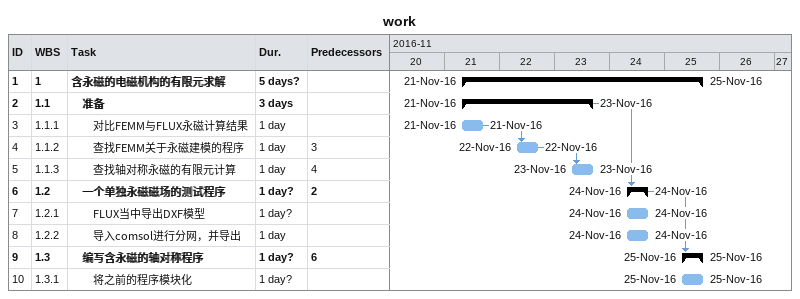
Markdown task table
work

| ID | WBS | Task | Duration | Start | Finish | Predecessors |
|---|---|---|---|---|---|---|
| 1 | 1 | **含永磁的电磁机构的有限元求解** | 5d? | 2016-11-21 | 2016-11-25 |  |
| 2 | 1.1 | **准备** | 3d | 2016-11-21 | 2016-11-23 |  |
| 3 | 1.1.1 | 对比FEMM与FLUX永磁计算结果 | 1d | 2016-11-21 | 2016-11-21 |  |
| 4 | 1.1.2 | 查找FEMM关于永磁建模的程序 | 1d | 2016-11-22 | 2016-11-22 | 3 |
| 5 | 1.1.3 | 查找轴对称永磁的有限元计算 | 1d | 2016-11-23 | 2016-11-23 | 4 |
| 6 | 1.2 | **一个单独永磁磁场的测试程序** | 1d? | 2016-11-24 | 2016-11-24 | 2 |
| 7 | 1.2.1 | FLUX当中导出DXF模型 | 1d? | 2016-11-24 | 2016-11-24 |  |
| 8 | 1.2.2 | 导入comsol进行分网，并导出 | 1d | 2016-11-24 | 2016-11-24 |  |
| 9 | 1.3 | **编写含永磁的轴对称程序** | 1d? | 2016-11-25 | 2016-11-25 | 6 |
| 10 | 1.3.1 | 将之前的程序模块化 | 1d? | 2016-11-25 | 2016-11-25 |  |
